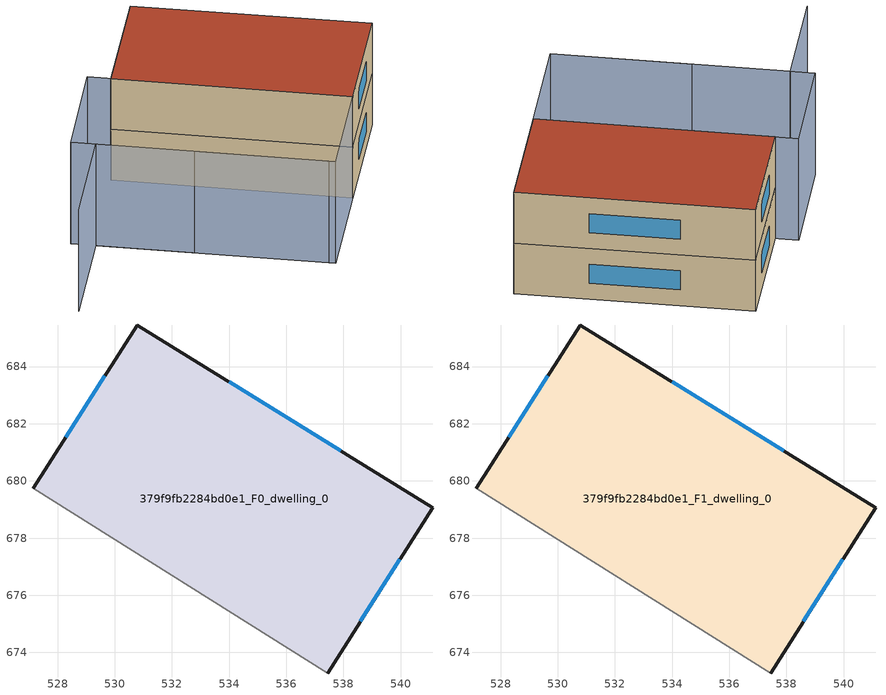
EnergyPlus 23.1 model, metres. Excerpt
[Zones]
379f9fb2284bd0e1_F0_dwelling_0
 floor ground (EU_floor_Construction): 541.12,679.07 537.44,673.28 527.15,679.74 530.79,685.46 z0
 wall outside (EU_wall_Construction): 537.44,673.28 541.12,679.07 530.79,685.46 527.15,679.74 z0:3
 wall adiabatic (EU_wall_Construction): 527.15,679.74 537.44,673.28 z0:3
 window (EU_Window_Construction): 537.9,681.06 534.01,683.46 / 538.59,675.08 539.98,677.26 / 529.65,683.67 528.28,681.52 z0.93:2.07
379f9fb2284bd0e1_F1_dwelling_0
 floor to 379f9fb2284bd0e1_F0_dwelling_0 (EU_floor_Construction): 541.12,679.07 537.44,673.28 527.15,679.74 530.78,685.46 z3
 wall outside (EU_wall_Construction): 537.44,673.28 541.12,679.07 530.79,685.46 527.15,679.74 z3:6
 wall adiabatic (EU_wall_Construction): 527.15,679.74 537.44,673.28 z3:6
 window (EU_Window_Construction): 537.9,681.06 534.01,683.46 / 538.59,675.08 539.98,677.26 / 529.65,683.67 528.28,681.52 z3.93:5.07
 roof outside (EU_roof_Construction): 537.44,673.28 541.12,679.07 530.79,685.46 527.15,679.74 z6
shading: 520.74,669.37 523.98,674.54 / 523.98,674.54 533.89,668.31 / 534.2,668.12 522.91,675.21 / 522.91,675.21 526.15,680.37 / 526.15,680.37 537.44,673.28 / 537.44,673.28 534.2,668.12 z0:6
[Building]
EU S2 Campaign: North Axis=0; Terrain=City; Solar Distribution=FullExterior
[Site:Location]
Montreal-Trudeau.Intl.AP: Latitude=45.4667; Longitude=-73.75; Time Zone=-5; Elevation=36
[SizingPeriod:WeatherFileDays]
AnnualSizingPeriod: Begin Month=1; Begin Day of Month=1; End Month=12; End Day of Month=31; Day of Week for Start Day=Monday; Use Weather File Daylight Saving Period=No; Use Weather File Rain and Snow Indicators=No
[MATERIAL]
EU_InternalMass_Material: Roughness=MediumRough; Thickness=0.1; Conductivity=1; Density=1800; Specific Heat=900; Thermal Absorptance=0.9; Solar Absorptance=0.7; Visible Absorptance=0.7
[MATERIAL:NOMASS] Roughness=MediumRough; Thermal Absorptance=0.9; Solar Absorptance=0.7; Visible Absorptance=0.7
Name | Thermal Resistance
EU_wall_NoMass; EU_floor_NoMass | 1.36485
EU_roof_NoMass | 2.55992
[WINDOWMATERIAL:SIMPLEGLAZINGSYSTEM]
EU_Window_SimpleGlazing: UFactor=3.92339; Solar Heat Gain Coefficient=0.8; Visible Transmittance=0.8
[CONSTRUCTION]
EU_wall_Construction: EU_wall_NoMass
EU_roof_Construction: EU_roof_NoMass
EU_floor_Construction: EU_floor_NoMass
EU_Window_Construction: EU_Window_SimpleGlazing
EU_InternalMass_Construction: EU_InternalMass_Material
[ZONE] Type=1; Multiplier=1; Ceiling Height=autocalculate; Volume=248.484; Floor Area=autocalculate; Part of Total Floor Area=Yes
379f9fb2284bd0e1_F0_dwelling_0; 379f9fb2284bd0e1_F1_dwelling_0
[INTERNALMASS] Construction=EU_InternalMass_Construction; Surface Area=82.8279
Name | Zone or ZoneList
379f9fb2284bd0e1_F0_dwelling_0_EU_InternalMass | 379f9fb2284bd0e1_F0_dwelling_0
379f9fb2284bd0e1_F1_dwelling_0_EU_InternalMass | 379f9fb2284bd0e1_F1_dwelling_0
[OTHEREQUIPMENT] Fuel Type=Electricity; Design Level Calculation Method=Watts/Area; Power per Zone Floor Area=1; Fraction Latent=0; Fraction Radiant=0; Fraction Lost=0; Carbon Dioxide Generation Rate=0; EndUse Subcategory=EU_Step8_InternalGains
Name | Zone or ZoneList or Space or SpaceList | Schedule
EU_Step8_InternalGain_379f9fb2284bd0e1_F0_dwelling_0_f000 | 379f9fb2284bd0e1_F0_dwelling_0 | EU_Step8_GainSchedule_379f9fb2284bd0e1_F0_dwelling_0_f000
EU_Step8_InternalGain_379f9fb2284bd0e1_F1_dwelling_0_f000 | 379f9fb2284bd0e1_F1_dwelling_0 | EU_Step8_GainSchedule_379f9fb2284bd0e1_F1_dwelling_0_f000
[ZONEVENTILATION:DESIGNFLOWRATE] Schedule=EU_AlwaysOn; Design Flow Rate Calculation Method=AirChanges/Hour; Air Changes per Hour=0.860309; Ventilation Type=Natural; Fan Pressure Rise=0; Fan Total Efficiency=1; Constant Term Coefficient=1; Temperature Term Coefficient=0; Velocity Term Coefficient=0; Velocity Squared Term Coefficient=0; Minimum Indoor Temperature=-100; Maximum Indoor Temperature=100; Delta Temperature=-100; Minimum Outdoor Temperature=-100; Maximum Outdoor Temperature=100; Maximum Wind Speed=40
Name | Zone or ZoneList or Space or SpaceList
EU_ConstantAir_379f9fb2284bd0e1_F0_dwelling_0 | 379f9fb2284bd0e1_F0_dwelling_0
EU_ConstantAir_379f9fb2284bd0e1_F1_dwelling_0 | 379f9fb2284bd0e1_F1_dwelling_0
[HVACTEMPLATE:THERMOSTAT] Constant Heating Setpoint=20; Constant Cooling Setpoint=50
EU_HeatOnly_379f9fb2284bd0e1_F0_dwelling_0; EU_HeatOnly_379f9fb2284bd0e1_F1_dwelling_0
[HVACTEMPLATE:ZONE:IDEALLOADSAIRSYSTEM] System Availability Schedule=EU_AlwaysOn; Maximum Heating Supply Air Temperature=50; Minimum Cooling Supply Air Temperature=13; Maximum Heating Supply Air Humidity Ratio=0.0156; Minimum Cooling Supply Air Humidity Ratio=0.0077; Heating Limit=NoLimit; Cooling Limit=NoLimit; Heating Availability Schedule=EU_AlwaysOn; Cooling Availability Schedule=EU_CoolingOff; Dehumidification Control Type=ConstantSensibleHeatRatio; Cooling Sensible Heat Ratio=0.7; Dehumidification Setpoint=60; Humidification Control Type=None; Humidification Setpoint=30; Outdoor Air Method=None; Outdoor Air Flow Rate per Person=0.00944; Outdoor Air Flow Rate per Zone Floor Area=0; Outdoor Air Flow Rate per Zone=0; Demand Controlled Ventilation Type=None; Outdoor Air Economizer Type=NoEconomizer; Heat Recovery Type=None; Sensible Heat Recovery Effectiveness=0.7; Latent Heat Recovery Effectiveness=0.65
Name | Template Thermostat
379f9fb2284bd0e1_F0_dwelling_0 | EU_HeatOnly_379f9fb2284bd0e1_F0_dwelling_0
379f9fb2284bd0e1_F1_dwelling_0 | EU_HeatOnly_379f9fb2284bd0e1_F1_dwelling_0
[SIZING:ZONE] Zone Cooling Design Supply Air Temperature Input Method=SupplyAirTemperature; Zone Cooling Design Supply Air Temperature=13; Zone Heating Design Supply Air Temperature Input Method=SupplyAirTemperature; Zone Heating Design Supply Air Temperature=50; Zone Cooling Design Supply Air Humidity Ratio=0.008; Zone Heating Design Supply Air Humidity Ratio=0.008; Cooling Design Air Flow Method=DesignDay; Cooling Design Air Flow Rate=0; Cooling Minimum Air Flow per Zone Floor Area=0.000762; Cooling Minimum Air Flow=0; Cooling Minimum Air Flow Fraction=0.2; Heating Design Air Flow Method=DesignDay; Heating Design Air Flow Rate=0; Heating Maximum Air Flow per Zone Floor Area=0.002032; Heating Maximum Air Flow=0.141576; Heating Maximum Air Flow Fraction=0.3; Account for Dedicated Outdoor Air System=No; Dedicated Outdoor Air System Control Strategy=NeutralSupplyAir; Dedicated Outdoor Air Low Setpoint Temperature for Design=autosize; Dedicated Outdoor Air High Setpoint Temperature for Design=autosize; Zone Load Sizing Method=Sensible Load Only No Latent Load; Zone Latent Cooling Design Supply Air Humidity Ratio Input Method=HumidityRatioDifference; Zone Cooling Design Supply Air Humidity Ratio Difference=0.005; Zone Latent Heating Design Supply Air Humidity Ratio Input Method=HumidityRatioDifference; Zone Humidification Design Supply Air Humidity Ratio Difference=0.005
379f9fb2284bd0e1_F0_dwelling_0; 379f9fb2284bd0e1_F1_dwelling_0
[SCHEDULE:CONSTANT]
Name | Hourly Value
EU_AlwaysOn | 1
EU_CoolingOff | 0
[SCHEDULE:FILE] Column Number=1; Rows to Skip at Top=0; Number of Hours of Data=8760; Column Separator=Comma; Interpolate to Timestep=No; Minutes per Item=60; Adjust Schedule for Daylight Savings=Yes
Name | File
EU_Step8_GainSchedule_379f9fb2284bd0e1_F0_dwelling_0_f000 | ../../schedules/379f9fb2284bd0e1/379f9fb2284bd0e1_F0_dwelling_0_f000_gain.csv
EU_Step8_GainSchedule_379f9fb2284bd0e1_F1_dwelling_0_f000 | ../../schedules/379f9fb2284bd0e1/379f9fb2284bd0e1_F1_dwelling_0_f000_gain.csv
